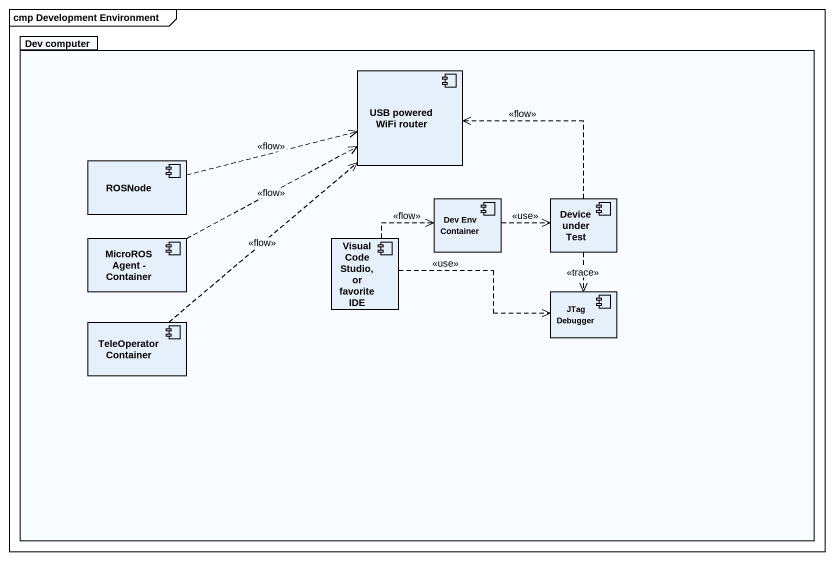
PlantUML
@startuml
mainframe cmp Development Environment
package "Dev computer" as Dev_computer {
  component "USB powered WiFi router" as USB_powered_WiFi_router
  component ROSNode
  component "Dev Env Container" as Dev_Env_Container
  component "Device under Test" as Device_under_Test
  component "MicroROS Agent - Container" as MicroROS_Agent_Container
  component "Visual Code Studio, or favorite IDE" as Visual_Code_Studio_or
  component "JTag Debugger" as JTag_Debugger
  component "TeleOperator Container" as TeleOperator_Container
}
ROSNode .right.> USB_powered_WiFi_router : <<flow>>
Dev_Env_Container .right.> Device_under_Test : <<use>>
Device_under_Test .up.> USB_powered_WiFi_router : <<flow>>
Device_under_Test ..> JTag_Debugger : <<trace>>
MicroROS_Agent_Container .right.> USB_powered_WiFi_router : <<flow>>
Visual_Code_Studio_or .right.> Dev_Env_Container : <<flow>>
Visual_Code_Studio_or .right.> JTag_Debugger : <<use>>
TeleOperator_Container .up.> USB_powered_WiFi_router : <<flow>>
@enduml
